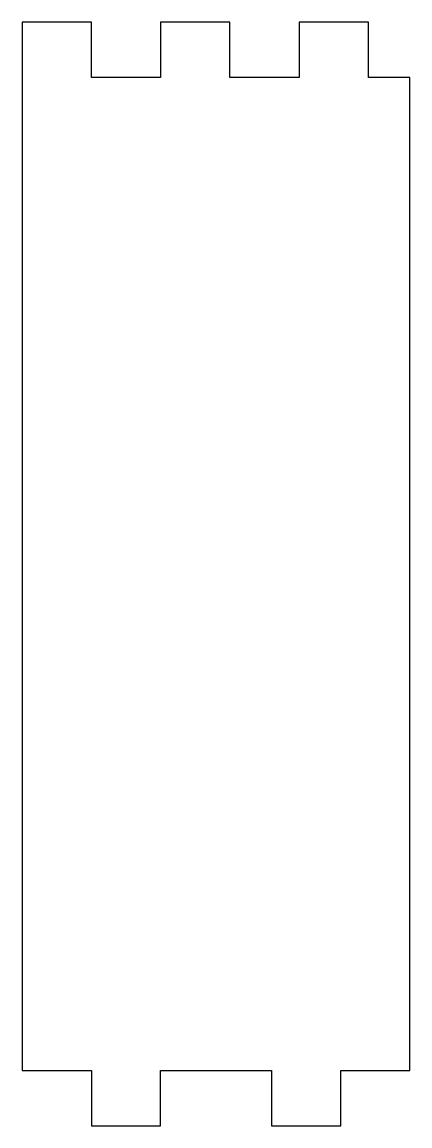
# Model space of a CAD drawing. Header units: millimetres. Extents: x -21 to 21, y 730 to 850.
import ezdxf

# ---------------------------------------------------------------- set-up
doc = ezdxf.new("R2010")
doc.units = ezdxf.units.MM
doc.layers.get('0').update_dxf_attribs({"linetype": 'CONTINUOUS'})

msp = doc.modelspace()

# ---------------------------------------------------------------- linework, layer by layer
msp.add_lwpolyline([(21.07, 843.54), (16.57, 843.54), (16.57, 849.54), (9.07, 849.54), (9.07, 843.54), (1.57, 843.54), (1.57, 849.54), (-5.93, 849.54), (-5.93, 843.54), (-13.43, 843.54), (-13.43, 849.54), (-20.93, 849.54), (-20.93, 736.04), (-13.43, 736.04), (-13.43, 730.04), (-5.93, 730.04), (-5.93, 736.04), (6.07, 736.04), (6.07, 730.04), (13.57, 730.04), (13.57, 736.04), (21.07, 736.04)], close=True)

doc.saveas('drawing.dxf')
